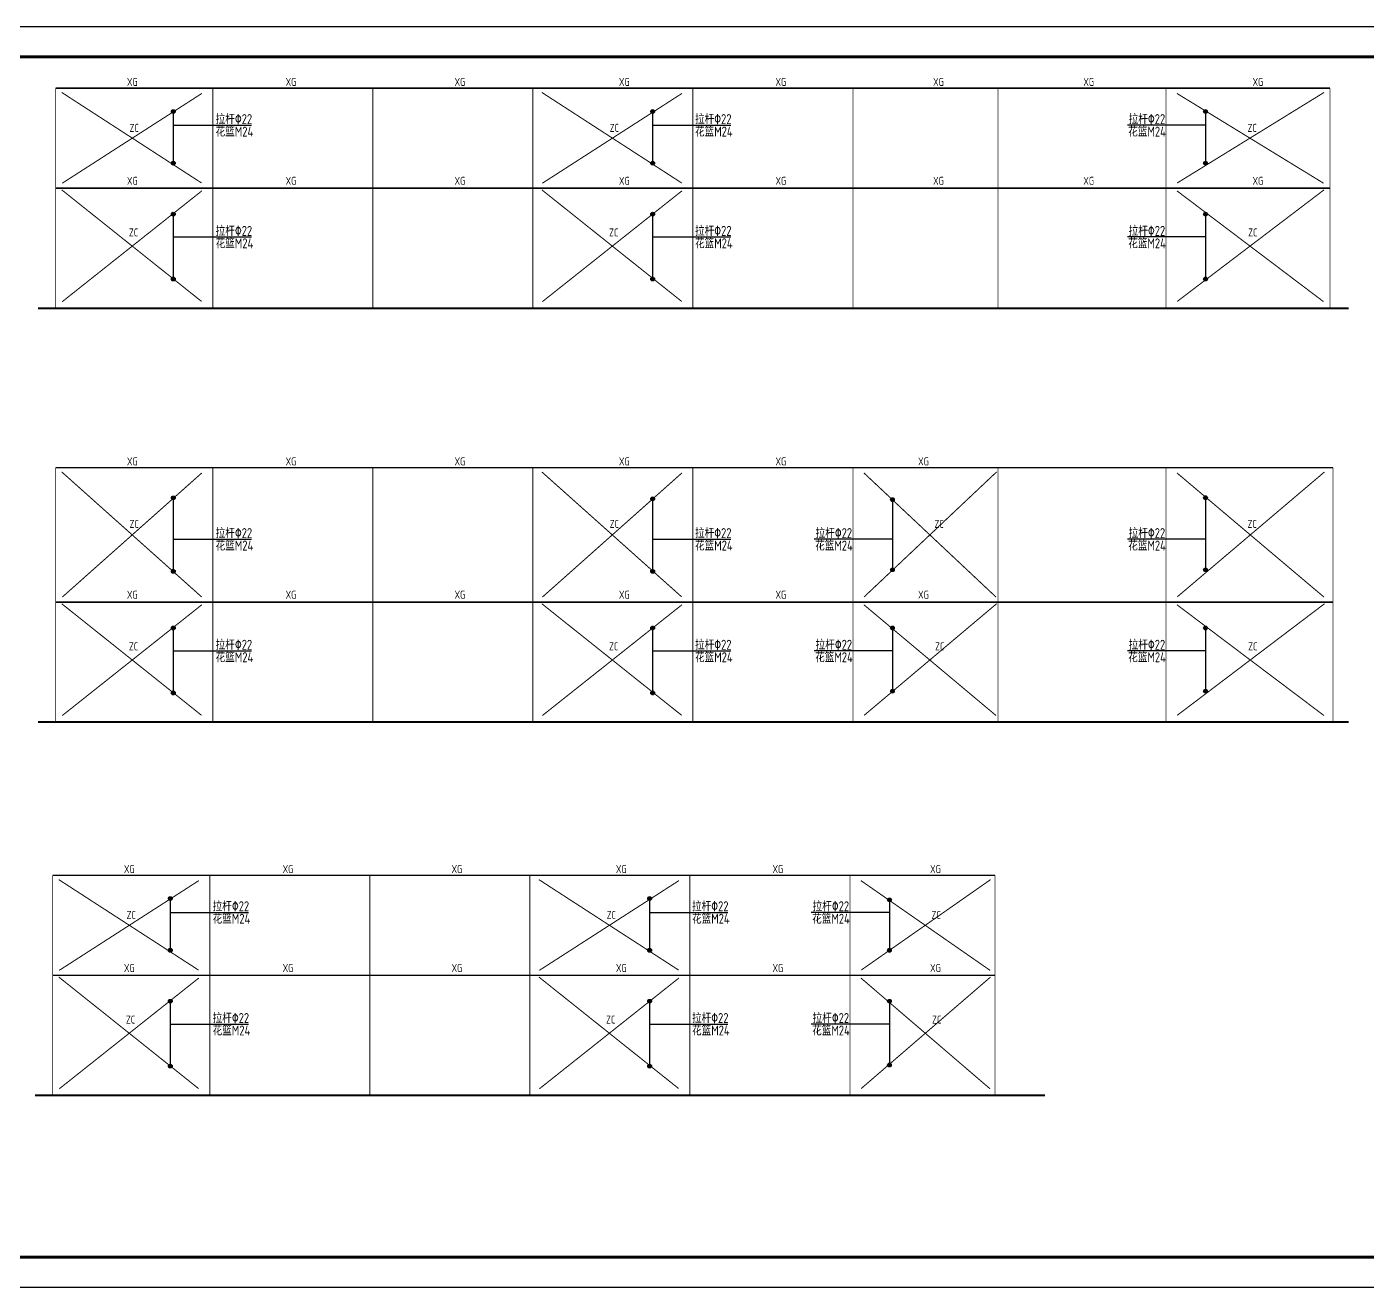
# Model space of a CAD drawing. Extents: x 32461 to 372567, y -698896 to 182569.
# Drawn here: x 83908 to 150911, y -432690 to -369690 of the extents above; entities that cross this region are included whole.
import ezdxf

# ---------------------------------------------------------------- set-up
doc = ezdxf.new("R2010")
doc.units = 0
doc.header["$LTSCALE"] = 1000
doc.header["$MEASUREMENT"] = 0
for name, color, linetype in [('3T_BAR', 7, 'CONTINUOUS'), ('PUB_DIM', 3, 'CONTINUOUS'), ('PUB_TEXT', 7, 'CONTINUOUS'), ('PUB_TITLE', 4, 'CONTINUOUS'), ('QL', 4, 'CONTINUOUS'), ('TEXT', 7, 'CONTINUOUS'), ('ZC', 6, 'CONTINUOUS'), ('屋面支撑', 1, 'CONTINUOUS'), ('系杆', 7, 'CONTINUOUS')]:
    doc.layers.add(name, color=color, linetype=linetype)
doc.styles.add('_HZDX', font='atssdeng.shx', dxfattribs={"width": 0.8, "bigfont": 'atssdchn.shx'})
doc.styles.add('TSSD_REIN', font='atssdeng.shx', dxfattribs={"width": 0.7, "bigfont": 'atssdchn.shx'})

msp = doc.modelspace()

# ---------------------------------------------------------------- hatches: boundary and pattern name
at = {"layer": 'PUB_DIM'}
for points in [[(91324, -373919.9, -1), (91136.3, -373919.9, -1)], [(115287, -373919.9, -1), (115099.2, -373919.9, -1)], [(142734.6, -373919.9, 1), (142922.3, -373919.9, 1)], [(91324, -376504.3, -1), (91136.3, -376504.3, -1)], [(115287, -376504.3, -1), (115099.2, -376504.3, -1)], [(142734.6, -376504.3, 1), (142922.3, -376504.3, 1)], [(91324, -379052.3, -1), (91136.3, -379052.3, -1)], [(115287, -379052.3, -1), (115099.2, -379052.3, -1)], [(142734.6, -379052.3, 1), (142922.3, -379052.3, 1)], [(91324, -382298.4, -1), (91136.3, -382298.4, -1)], [(115287, -382298.4, -1), (115099.2, -382298.4, -1)], [(142734.6, -382298.4, 1), (142922.3, -382298.4, 1)], [(91324, -393237.3, -1), (91136.3, -393237.3, -1)], [(115287, -393285.6, -1), (115099.2, -393285.6, -1)], [(127084.6, -393323, 1), (127272.3, -393323, 1)], [(142734.6, -393229, 1), (142922.3, -393229, 1)], [(91324, -396910.1, -1), (91136.3, -396910.1, -1)], [(115287, -396908.4, -1), (115099.2, -396908.4, -1)], [(127084.6, -396829.5, 1), (127272.3, -396829.5, 1)], [(142734.6, -396829.5, 1), (142922.3, -396829.5, 1)], [(91324, -399740.4, -1), (91136.3, -399740.4, -1)], [(115287, -399740.4, -1), (115099.2, -399740.4, -1)], [(127084.6, -399740.4, 1), (127272.3, -399740.4, 1)], [(142734.6, -399740.4, 1), (142922.3, -399740.4, 1)], [(91324, -402986.5, -1), (91136.3, -402986.5, -1)], [(115287, -402986.5, -1), (115099.2, -402986.5, -1)], [(127084.6, -402898.5, 1), (127272.3, -402898.5, 1)], [(142734.6, -402898.5, 1), (142922.3, -402898.5, 1)], [(91174, -413265.1, -1), (90986.3, -413265.1, -1)], [(115137, -413265.1, -1), (114949.2, -413265.1, -1)], [(126934.6, -413327.4, 1), (127122.3, -413327.4, 1)], [(91174, -415849.6, -1), (90986.3, -415849.6, -1)], [(115137, -415849.6, -1), (114949.2, -415849.6, -1)], [(126934.6, -415849.6, 1), (127122.3, -415849.6, 1)], [(91174, -418397.6, -1), (90986.3, -418397.6, -1)], [(115137, -418397.6, -1), (114949.2, -418397.6, -1)], [(126934.6, -418397.6, 1), (127122.3, -418397.6, 1)], [(91174, -421643.7, -1), (90986.3, -421643.7, -1)], [(115137, -421643.7, -1), (114949.2, -421643.7, -1)], [(126934.6, -421584.6, 1), (127122.3, -421584.6, 1)]]:
    msp.add_hatch(color=256, dxfattribs=at).paths.add_polyline_path(points)

# ---------------------------------------------------------------- linework, layer by layer
at = {"layer": '3T_BAR', "const_width": 100}
for points in [[(149988.3, -383757.7), (84466.5, -383757.7)], [(149988.3, -404445.8), (84466.5, -404445.8)], [(134809.8, -423102.9), (84316.5, -423102.9)]]:
    msp.add_lwpolyline(points, dxfattribs=at)
at = {"layer": 'PUB_DIM'}
for p, q in [((91230.2, -373938.4), (91230.2, -376504.3)), ((115193.1, -373938.4), (115193.1, -376504.3)), ((142828.4, -373938.4), (142828.4, -376504.3)), ((91230.2, -374609.1), (95137, -374609.1)), ((115193.1, -374609.1), (119099.9, -374609.1)), ((142828.4, -374609.1), (138921.6, -374609.1)), ((91230.2, -379070.9), (91230.2, -382298.4)), ((115193.1, -379070.9), (115193.1, -382298.4)), ((142828.4, -379070.9), (142828.4, -382298.4)), ((91230.2, -380195.6), (95137, -380195.6)), ((115193.1, -380195.6), (119099.9, -380195.6)), ((142828.4, -380195.6), (138921.6, -380195.6)), ((91230.2, -393255.9), (91230.2, -396910.1)), ((115193.1, -393304.2), (115193.1, -396908.4)), ((142828.4, -393247.5), (142828.4, -396829.5)), ((127178.4, -393341.6), (127178.4, -396829.5)), ((91230.2, -395302.3), (95137, -395302.3)), ((115193.1, -395302.3), (119099.9, -395302.3)), ((127178.4, -395302.3), (123271.6, -395302.3)), ((142828.4, -395302.3), (138921.6, -395302.3)), ((91230.2, -399759), (91230.2, -402986.5)), ((115193.1, -399759), (115193.1, -402986.5)), ((127178.4, -399759), (127178.4, -402898.5)), ((142828.4, -399759), (142828.4, -402898.5)), ((91230.2, -400883.7), (95137, -400883.7)), ((115193.1, -400883.7), (119099.9, -400883.7)), ((127178.4, -400883.7), (123271.6, -400883.7)), ((142828.4, -400883.7), (138921.6, -400883.7)), ((91080.2, -413283.7), (91080.2, -415849.6)), ((115043.1, -413283.7), (115043.1, -415849.6)), ((127028.4, -413346), (127028.4, -415849.6)), ((91080.2, -413954.4), (94987, -413954.4)), ((115043.1, -413954.4), (118949.9, -413954.4)), ((127028.4, -413954.4), (123121.6, -413954.4)), ((91080.2, -418416.2), (91080.2, -421643.7)), ((115043.1, -418416.2), (115043.1, -421643.7)), ((127028.4, -418416.2), (127028.4, -421584.6)), ((91080.2, -419540.9), (94987, -419540.9)), ((115043.1, -419540.9), (118949.9, -419540.9)), ((127028.4, -419540.9), (123121.6, -419540.9))]:
    msp.add_line(p, q, dxfattribs=at)
for centre in [(91230.2, -373919.9), (115193.1, -373919.9), (142828.4, -373919.9), (91230.2, -376504.3), (115193.1, -376504.3), (142828.4, -376504.3), (91230.2, -379052.3), (115193.1, -379052.3), (142828.4, -379052.3), (91230.2, -382298.4), (115193.1, -382298.4), (142828.4, -382298.4), (91230.2, -393237.3), (115193.1, -393285.6), (127178.4, -393323), (142828.4, -393229), (91230.2, -396910.1), (115193.1, -396908.4), (127178.4, -396829.5), (142828.4, -396829.5), (91230.2, -399740.4), (115193.1, -399740.4), (127178.4, -399740.4), (142828.4, -399740.4), (91230.2, -402986.5), (115193.1, -402986.5), (127178.4, -402898.5), (142828.4, -402898.5), (91080.2, -413265.1), (115043.1, -413265.1), (127028.4, -413327.4), (91080.2, -415849.6), (115043.1, -415849.6), (127028.4, -415849.6), (91080.2, -418397.6), (115043.1, -418397.6), (127028.4, -418397.6), (91080.2, -421643.7), (115043.1, -421643.7), (127028.4, -421584.6)]:
    msp.add_circle(centre, 93.9, dxfattribs=at)
at = {"layer": 'PUB_TITLE'}
msp.add_lwpolyline([(74273.1, -432690.1), (185723.1, -432690.1), (185723.1, -369690.1), (74273.1, -369690.1)], close=True, dxfattribs=at)
at = {"layer": 'PUB_TITLE', "const_width": 150}
msp.add_lwpolyline([(78023.1, -431190.1), (184223.1, -431190.1), (184223.1, -371190.1), (78023.1, -371190.1)], close=True, dxfattribs=at)
at = {"layer": 'QL', "const_width": 40}
for points in [[(85354.3, -383777.7), (85354.3, -372757.7)], [(93204.3, -383777.7), (93204.3, -372757.7)], [(101204.3, -383777.7), (101204.3, -372757.7)], [(109204.3, -383777.7), (109204.3, -372757.7)], [(117204.3, -383777.7), (117204.3, -372757.7)], [(125204.3, -383777.7), (125204.3, -372757.7)], [(132454.3, -383777.7), (132454.3, -372757.7)], [(140854.3, -383777.7), (140854.3, -372757.7)], [(149054.3, -383777.7), (149054.3, -372757.7)], [(85354.3, -404465.8), (85354.3, -391725.8)], [(93204.3, -404465.8), (93204.3, -391725.8)], [(101204.3, -404465.8), (101204.3, -391725.8)], [(109204.3, -404465.8), (109204.3, -391725.8)], [(117204.3, -404465.8), (117204.3, -391725.8)], [(125204.3, -404465.8), (125204.3, -391725.8)], [(132454.3, -404465.8), (132454.3, -391725.8)], [(140854.3, -404465.8), (140854.3, -391725.8)], [(149204.3, -404465.8), (149204.3, -391725.8)], [(85204.3, -423122.9), (85204.3, -412102.9)], [(93054.3, -423122.9), (93054.3, -412102.9)], [(101054.3, -423122.9), (101054.3, -412102.9)], [(109054.3, -423122.9), (109054.3, -412102.9)], [(117054.3, -423122.9), (117054.3, -412102.9)], [(125054.3, -423122.9), (125054.3, -412102.9)], [(132304.3, -423122.9), (132304.3, -412102.9)]]:
    msp.add_lwpolyline(points, dxfattribs=at)
at = {"layer": '屋面支撑', "const_width": 50}
for points in [[(92643.4, -377496.5), (85652.1, -372969.7)], [(85679.1, -377508.3), (92658.5, -373019.9)], [(116643.4, -377496.5), (109652.1, -372969.7)], [(109679.1, -377508.3), (116658.5, -373019.9)], [(148729.5, -377508.3), (141400.1, -373019.9)], [(141415.2, -377496.5), (148756.6, -372969.7)], [(92643.4, -383417.5), (85652.1, -377838.4)], [(85679.1, -383429.2), (92658.5, -377888.6)], [(116643.4, -383417.5), (109652.1, -377838.4)], [(109679.1, -383429.2), (116658.5, -377888.6)], [(148729.5, -383429.2), (141400.1, -377888.6)], [(141415.2, -383417.5), (148756.6, -377838.4)], [(92643.4, -398184.7), (85652.1, -391937.9)], [(85679.1, -398196.4), (92658.5, -391988)], [(116643.4, -398184.7), (109652.1, -391937.9)], [(109679.1, -398196.4), (116658.5, -391988)], [(132359.6, -398196.4), (125750.1, -391988)], [(125765.2, -398184.7), (132386.7, -391937.9)], [(148752.7, -398196.4), (141400.1, -391988)], [(141415.2, -398184.7), (148779.8, -391937.9)], [(92643.4, -404105.6), (85652.1, -398526.5)], [(85679.1, -404117.4), (92658.5, -398576.7)], [(116643.4, -404105.6), (109652.1, -398526.5)], [(109679.1, -404117.4), (116658.5, -398576.7)], [(132359.6, -404117.4), (125750.1, -398576.7)], [(125765.2, -404105.6), (132386.7, -398526.5)], [(148752.7, -404117.4), (141400.1, -398576.7)], [(141415.2, -404105.6), (148779.8, -398526.5)], [(92493.4, -416841.8), (85502.1, -412315)], [(85529.1, -416853.6), (92508.5, -412365.2)], [(116493.4, -416841.8), (109502.1, -412315)], [(109529.1, -416853.6), (116508.5, -412365.2)], [(132059.4, -416853.6), (125600.1, -412365.2)], [(125615.2, -416841.8), (132086.5, -412315)], [(92493.4, -422762.8), (85502.1, -417183.7)], [(85529.1, -422774.5), (92508.5, -417233.9)], [(116493.4, -422762.8), (109502.1, -417183.7)], [(109529.1, -422774.5), (116508.5, -417233.9)], [(132059.4, -422774.5), (125600.1, -417233.9)], [(125615.2, -422762.8), (132086.5, -417183.7)]]:
    msp.add_lwpolyline(points, dxfattribs=at)
at = {"layer": '系杆', "color": 3, "const_width": 80}
for points in [[(149054.3, -372757.7), (85354.3, -372757.7)], [(149054.3, -372757.7), (85354.3, -372757.7)], [(149054.3, -377757.7), (85354.3, -377757.7)], [(149054.3, -377757.7), (85354.3, -377757.7)], [(132454.3, -391725.8), (85354.3, -391725.8)], [(149204.3, -391725.8), (85354.3, -391725.8)], [(132454.3, -398445.8), (85354.3, -398445.8)], [(149204.3, -398445.8), (85354.3, -398445.8)], [(132304.3, -412102.9), (85204.3, -412102.9)], [(132304.3, -412102.9), (85204.3, -412102.9)], [(132304.3, -417102.9), (85204.3, -417102.9)], [(132304.3, -417102.9), (85204.3, -417102.9)]]:
    msp.add_lwpolyline(points, dxfattribs=at)

# ---------------------------------------------------------------- texts
at = {"layer": 'PUB_TEXT', "style": '_HZDX', "width": 0.8}
for s, p in [('拉杆%%13022', (93347, -374554.2)), ('拉杆%%13022', (117309.9, -374554.2)), ('拉杆%%13022', (138987.8, -374554.2)), ('花篮M24', (93347, -375177.3)), ('花篮M24', (117309.9, -375177.3)), ('花篮M24', (138966.2, -375177.3)), ('拉杆%%13022', (93347, -380140.7)), ('拉杆%%13022', (117309.9, -380140.7)), ('拉杆%%13022', (138987.8, -380140.7)), ('花篮M24', (93347, -380763.8)), ('花篮M24', (117309.9, -380763.8)), ('花篮M24', (138966.2, -380763.8)), ('拉杆%%13022', (93347, -395247.5)), ('花篮M24', (93347, -395870.5)), ('拉杆%%13022', (117309.9, -395247.5)), ('花篮M24', (117309.9, -395870.5)), ('花篮M24', (123316.2, -395870.5)), ('拉杆%%13022', (123337.8, -395247.5)), ('花篮M24', (138966.2, -395870.5)), ('拉杆%%13022', (138987.8, -395247.5)), ('拉杆%%13022', (93347, -400828.9)), ('拉杆%%13022', (117309.9, -400828.9)), ('拉杆%%13022', (123337.8, -400828.9)), ('拉杆%%13022', (138987.8, -400828.9)), ('花篮M24', (93347, -401451.9)), ('花篮M24', (117309.9, -401451.9)), ('花篮M24', (123316.2, -401451.9)), ('花篮M24', (138966.2, -401451.9)), ('拉杆%%13022', (93197, -413899.5)), ('拉杆%%13022', (117159.9, -413899.5)), ('拉杆%%13022', (123187.8, -413899.5)), ('花篮M24', (93197, -414522.6)), ('花篮M24', (117159.9, -414522.6)), ('花篮M24', (123166.2, -414522.6)), ('拉杆%%13022', (93197, -419486)), ('拉杆%%13022', (117159.9, -419486)), ('拉杆%%13022', (123187.8, -419486)), ('花篮M24', (93197, -420109.1)), ('花篮M24', (117159.9, -420109.1)), ('花篮M24', (123166.2, -420109.1))]:
    msp.add_text(s, height=500, dxfattribs=at).set_placement(p)
at = {"layer": 'TEXT', "color": 3, "style": 'TSSD_REIN', "width": 0.8}
for p in [(88914.6, -372644.9), (96846.8, -372644.9), (105291.5, -372644.9), (113508.3, -372644.9), (121333.8, -372644.9), (129211.4, -372644.9), (136722.4, -372644.9), (145182.5, -372644.9), (88914.6, -377589), (96846.8, -377589), (105291.5, -377589), (113508.3, -377589), (121333.8, -377589), (129211.4, -377589), (136722.4, -377589), (145182.5, -377589), (88914.6, -391613.1), (96846.8, -391613.1), (105291.5, -391613.1), (113508.3, -391613.1), (121333.8, -391613.1), (128461.4, -391613.1), (88914.6, -398277.2), (96846.8, -398277.2), (105291.5, -398277.2), (113508.3, -398277.2), (121333.8, -398277.2), (128461.4, -398277.2), (88764.6, -411990.2), (96696.8, -411990.2), (105141.5, -411990.2), (113358.3, -411990.2), (121183.8, -411990.2), (129061.4, -411990.2), (88764.6, -416934.3), (96696.8, -416934.3), (105141.5, -416934.3), (113358.3, -416934.3), (121183.8, -416934.3), (129061.4, -416934.3)]:
    msp.add_text('XG', height=400, dxfattribs=at).set_placement(p)
at = {"layer": 'ZC', "style": 'TSSD_REIN', "width": 0.8}
for p in [(89046.3, -374940.9, 1872), (113046.3, -374940.9, 1872), (144931.5, -374940.9, 1872), (89015.2, -380169, 1872), (113015.2, -380169, 1872), (144962.6, -380169, 1872), (89046.3, -394735.4, 1872), (113046.3, -394735.4, 1872), (129281.5, -394735.4, 1872), (144931.5, -394735.4, 1872), (89015.2, -400857.2, 1872), (113015.2, -400857.2, 1872), (129312.6, -400857.2, 1872), (144962.6, -400857.2, 1872), (88896.3, -414286.2, 1872), (112896.3, -414286.2, 1872), (129131.5, -414286.2, 1872), (88865.2, -419514.3, 1872), (112865.2, -419514.3, 1872), (129162.6, -419514.3, 1872)]:
    msp.add_text('ZC', height=400, dxfattribs=at).set_placement(p)

doc.saveas('drawing.dxf')
